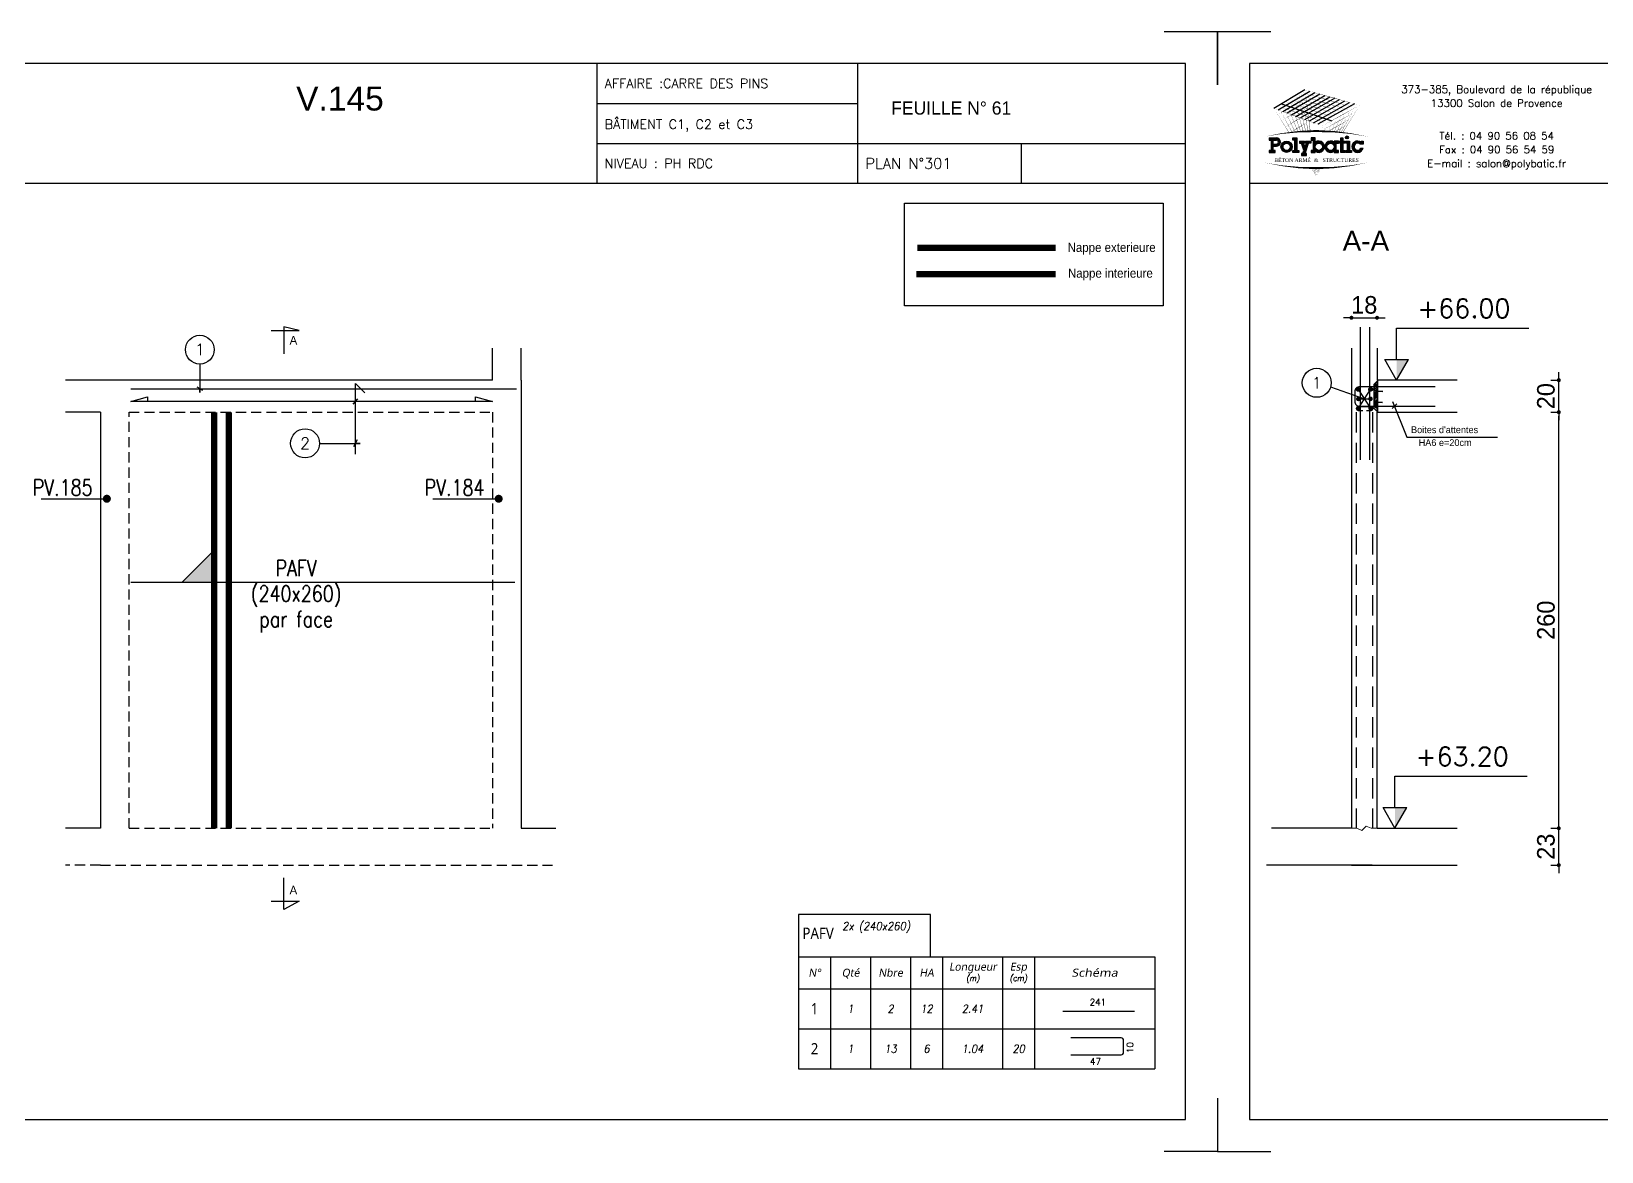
# Model space of a CAD drawing. Header units: metres. Extents: x -5618 to 118954, y -306 to 4637.
# Drawn here: x 53930 to 54911, y 894 to 1594 of the extents above; entities that cross this region are included whole.
import ezdxf
from ezdxf.enums import TextEntityAlignment as Align

# ---------------------------------------------------------------- set-up
doc = ezdxf.new("R2010")
doc.units = ezdxf.units.M
doc.linetypes.add('CACHE', pattern=[9.525, 6.35, -3.175])
doc.linetypes.add('CACHEX2', pattern=[19.05, 12.7, -6.35])
for name, color, linetype in [('COTATION', 1, 'Continuous'), ('GO-CARTOUCHE', 7, 'Continuous'), ('GO-FER-HA', 140, 'Continuous'), ('GO-TEXTE', 9, 'Continuous'), ('GO-TEXTE-FER', 3, 'Continuous'), ('K_ENT_M_Building_V.76', 7, 'Continuous'), ('STR_COTATION', 1, 'Continuous'), ('STR_STA', 30, 'Continuous'), ('STR_TS', 22, 'Continuous'), ('STR_TS_TXT', 7, 'Continuous'), ('STR_VOI-POT', 6, 'Continuous')]:
    doc.layers.add(name, color=color, linetype=linetype)
doc.layers.add('Kofragna_forma', color=7, linetype='Continuous', lineweight=70)
doc.styles.add('ARIAL', font='ARIAL.TTF')
doc.styles.add('GrDimensions', font='simplex.shx')
doc.styles.add('Lucida', font='LSANSI.TTF')
doc.styles.add('POLYBATIC', font='TIMES.TTF')
doc.styles.add('schéma', font='simplex.shx')
doc.styles.add('Tableau', font='romans.shx', dxfattribs={"width": 0.9, "oblique": 10})
doc.styles.add('Tableau2', font='trebuc.TTF', dxfattribs={"width": 0.9, "oblique": 10})
doc.styles.add('TEXTE', font='romans.shx')
doc.styles.add('TEXTE TS', font='romans.shx', dxfattribs={"width": 0.7, "oblique": 15})
doc.styles.add('TEXTEBA', font='ARIAL.TTF')
doc.dimstyles.new('COUPE-20', dxfattribs={"dimscale": 0.5, "dimtxt": 22, "dimasz": 5, "dimexe": 0.05, "dimexo": 0, "dimgap": 5, "dimtad": 1, "dimdec": 0, "dimdsep": 46, "dimtxsty": 'Standard', "dimblk1": 'DOT', "dimblk2": 'DOT', "dimsah": 1, "dimcen": 0, "dimdle": 150, "dimclrd": 1, "dimclre": 1, "dimclrt": 7, "dimadec": 0, "dimazin": 0, "dimtfac": 1, "dimtdec": 0, "dimtix": 1, "dimtmove": 2, "dimatfit": 3, "dimldrblk": 'DOT', "dimfxl": 0, "dimtvp": 1, "dimtolj": 1, "dimtzin": 0, "dimarcsym": 0})

# ---------------------------------------------------------------- blocks, each defined once
blk = doc.blocks.new('ime')
at = {"layer": 'COTATION', "const_width": 2.5}
blk.add_lwpolyline([(1.25, 0, -1), (-1.25, 0, -1)], format="xyb", close=True, dxfattribs=at)
at = {"layer": 'COTATION'}
blk.add_lwpolyline([(41.09, 0), (0, 0)], dxfattribs=at)
at = {"layer": 'COTATION', "color": 7, "style": 'TEXTE TS', "width": 0.8}
blk.add_attdef('NAME', (9.08, 2), '', height=10, dxfattribs=at)
blk = doc.blocks.new('A$C6F247267')
blk.add_hatch(color=256).paths.add_polyline_path([(0, -0.2), (-0.2, 0), (0, 0)])
blk.add_lwpolyline([(-0.2, 0), (0, 0), (0, -0.2), (-0.2, 0)])
blk = doc.blocks.new('Désignation')
at = {"layer": 'GO-TEXTE-FER'}
for p, q in [((0, 0.8), (8.9, 0.8)), ((0, 0.8), (0, 0)), ((0.8, 0.8), (0.8, 0)), ((1.8, 0.8), (1.8, 0)), ((2.8, 0.8), (2.8, 0)), ((3.6, 0.8), (3.6, 0)), ((5.1, 0.8), (5.1, 0)), ((5.9, 0.8), (5.9, 0)), ((8.9, 0.8), (8.9, 0)), ((0, 0), (8.9, 0))]:
    blk.add_line(p, q, dxfattribs=at)
at = {"layer": 'GO-TEXTE-FER', "style": 'Tableau2', "oblique": 10}
for s, p in [('N°', (0.4, 0.4)), ('Qté', (1.3, 0.4)), ('Nbre', (2.3, 0.4)), ('HA', (3.2, 0.4)), ('Longueur', (4.356, 0.55)), ('Esp', (5.494, 0.55))]:
    blk.add_text(s, height=0.2, dxfattribs=at).set_placement(p, align=Align.MIDDLE_CENTER)
at = {"layer": 'GO-TEXTE-FER', "style": 'Tableau2', "oblique": 10, "width": 1.2}
blk.add_text('Schéma', height=0.2, dxfattribs=at).set_placement((7.4, 0.4), align=Align.MIDDLE_CENTER)
at = {"layer": 'GO-TEXTE-FER', "color": 7, "style": 'Tableau', "oblique": 10, "width": 0.9}
for s, p in [('(m)', (4.356, 0.265)), ('(cm)', (5.494, 0.265))]:
    blk.add_text(s, height=0.15, dxfattribs=at).set_placement(p, align=Align.MIDDLE_CENTER)
blk = doc.blocks.new('Barre libre')
at = {"layer": 'GO-TEXTE-FER'}
for p, q in [((0, 0), (0, -1)), ((0, 0), (8.9, 0)), ((0.8, 0), (0.8, -1)), ((1.8, 0), (1.8, -1)), ((2.8, 0), (2.8, -1)), ((3.6, 0), (3.6, -1)), ((5.1, 0), (5.1, -1)), ((5.9, 0), (5.9, -1)), ((8.9, 0), (8.9, -1)), ((0, -1), (8.9, -1))]:
    blk.add_line(p, q, dxfattribs=at)
at = {"layer": 'GO-TEXTE-FER', "color": 1}
blk.add_line((6.603, -0.563), (8.394, -0.563), dxfattribs=at)
at = {"layer": 'GO-TEXTE-FER', "style": 'Tableau2', "width": 0.9}
blk.add_attdef('NUMERO', text='', height=0.28, dxfattribs=at).set_placement((0.4, -0.5), align=Align.MIDDLE_CENTER)
at = {"layer": 'GO-TEXTE-FER', "color": 1, "style": 'Tableau'}
blk.add_attdef('Longueur', text='', height=0.16, dxfattribs=at).set_placement((7.481, -0.336), align=Align.MIDDLE_CENTER)
at = {"layer": 'GO-TEXTE-FER', "style": 'Tableau', "oblique": 10, "width": 0.9}
for tag, p in [('QUANTITE', (1.3, -0.5)), ('NOMBRE', (2.3, -0.5)), ('NUANCE', (3.2, -0.5)), ('LONGUEUR', (4.35, -0.5)), ('ESPACEMENTS', (5.5, -0.5))]:
    blk.add_attdef(tag, text='', height=0.2, dxfattribs=at).set_placement(p, align=Align.MIDDLE_CENTER)
blk = doc.blocks.new('U')
at = {"layer": 'GO-TEXTE-FER'}
for p, q in [((0, 0), (0, -1)), ((0, 0), (8.9, 0)), ((0.8, 0), (0.8, -1)), ((1.8, 0), (1.8, -1)), ((2.8, 0), (2.8, -1)), ((3.6, 0), (3.6, -1)), ((5.1, 0), (5.1, -1)), ((5.9, 0), (5.9, -1)), ((8.9, 0), (8.9, -1)), ((0, -1), (8.9, -1))]:
    blk.add_line(p, q, dxfattribs=at)
at = {"layer": 'GO-TEXTE-FER', "color": 1}
blk.add_lwpolyline([(6.803, -0.65), (8.063, -0.65, 0.414214), (8.123, -0.59), (8.123, -0.29, 0.414214), (8.063, -0.23), (6.803, -0.23)], format="xyb", dxfattribs=at)
at = {"layer": 'GO-TEXTE-FER', "style": 'Tableau2', "width": 0.9}
blk.add_attdef('NUMERO', text='', height=0.28, dxfattribs=at).set_placement((0.4, -0.5), align=Align.MIDDLE_CENTER)
at = {"layer": 'GO-TEXTE-FER', "color": 1, "style": 'Tableau'}
blk.add_attdef('Largeur', text='', height=0.16, rotation=90, dxfattribs=at).set_placement((8.284, -0.472), align=Align.MIDDLE_CENTER)
at = {"layer": 'GO-TEXTE-FER', "style": 'Tableau', "oblique": 10, "width": 0.9}
for tag, p in [('QUANTITE', (1.3, -0.5)), ('NOMBRE', (2.3, -0.5)), ('NUANCE', (3.2, -0.5)), ('LONGUEUR', (4.35, -0.5)), ('ESPACEMENTS', (5.5, -0.5))]:
    blk.add_attdef(tag, text='', height=0.2, dxfattribs=at).set_placement(p, align=Align.MIDDLE_CENTER)
at = {"layer": 'GO-TEXTE-FER', "color": 1, "style": 'Tableau'}
blk.add_attdef('Longueur', text='', height=0.16, dxfattribs=at).set_placement((7.422, -0.819), align=Align.MIDDLE_CENTER)
blk = doc.blocks.new('A$C492E529B')
for color, points in [(140, [(1.413, 0.725, 1), (1.563, 0.725, 1)]), (256, [(-0.938, 0.7), (-1.138, 0.7), (-1.138, 0.6), (-1.038, 0.6), (-1.038, 0.1), (-1.138, 0.1), (-1.138, 0), (-0.838, 0), (-0.838, 0.1), (-0.938, 0.1)]), (256, [(-0.367, 0.45), (-0.268, 0.45), (-0.268, 0.55), (-0.523, 0.55), (-0.523, 0.45), (-0.473, 0.45), (-0.543, 0.253), (-0.612, 0.45), (-0.562, 0.45), (-0.562, 0.55), (-0.818, 0.55), (-0.818, 0.45), (-0.718, 0.45), (-0.595, 0.101), (-0.648, -0.05), (-0.718, -0.05), (-0.718, -0.15), (-0.468, -0.15), (-0.468, -0.05), (-0.543, -0.05)]), (256, [(1.393, 0.55), (1.292, 0.55), (1.292, 0.7), (1.193, 0.7), (1.193, 0.55), (1.093, 0.55), (1.093, 0.45), (1.193, 0.45), (1.193, 0), (1.393, 0), (1.393, 0.1), (1.292, 0.1), (1.292, 0.45), (1.393, 0.45)]), (256, [(1.613, 0.55), (1.413, 0.55), (1.413, 0.45), (1.513, 0.45), (1.513, 0.1), (1.413, 0.1), (1.413, 0), (1.712, 0), (1.712, 0.1), (1.613, 0.1)]), (256, [(2.13, 0.4), (2.283, 0.4), (2.283, 0.55), (2.183, 0.55), (2.183, 0.487, 3.359496), (2.272, 0.2), (2.166, 0.2, -3.125802)])]:
    blk.add_hatch(color=color).paths.add_polyline_path(points)
h = blk.add_hatch(color=256)
h.paths.add_polyline_path([(-1.983, 0.1), (-2.083, 0.1), (-2.083, 0.3), (-1.933, 0.3, 1), (-1.933, 0.7), (-2.283, 0.7), (-2.283, 0.6), (-2.183, 0.6), (-2.183, 0.1), (-2.283, 0.1), (-2.283, 0), (-1.983, 0)])
h.paths.add_polyline_path([(-2.083, 0.4), (-2.083, 0.6), (-1.933, 0.6, -1), (-1.933, 0.4)], flags=16)
h = blk.add_hatch(color=256)
h.paths.add_polyline_path([(-1.158, 0.275, 1), (-1.708, 0.275, 1)])
h.paths.add_polyline_path([(-1.608, 0.275, -1), (-1.258, 0.275, -1)], flags=16)
h = blk.add_hatch(color=256)
h.paths.add_polyline_path([(-0.047, 0.487), (-0.047, 0.7), (-0.248, 0.7), (-0.248, 0.6), (-0.147, 0.6), (-0.147, 0.1), (-0.248, 0.1), (-0.248, 0), (-0.047, 0), (-0.047, 0.063, 2.12132)])
h.paths.add_polyline_path([(-0.047, 0.275, -1), (0.303, 0.275, -1)], flags=16)
h = blk.add_hatch(color=256)
h.paths.add_polyline_path([(1.073, 0.1), (0.973, 0.1), (0.973, 0.45), (1.073, 0.45), (1.073, 0.55), (0.873, 0.55), (0.873, 0.487, 2.12132), (0.873, 0.063), (0.873, 0), (1.073, 0)])
h.paths.add_polyline_path([(0.523, 0.275, -1), (0.873, 0.275, -1)], flags=16)
for p, q in [((-0.595, 0.101), (-0.718, 0.45)), ((-0.648, -0.05), (-0.595, 0.101)), ((-0.543, 0.253), (-0.612, 0.45)), ((-0.543, -0.05), (-0.367, 0.45)), ((-0.543, 0.253), (-0.473, 0.45)), ((0.873, 0.55), (0.873, 0.487)), ((1.073, 0.55), (0.873, 0.55)), ((0.873, 0.063), (0.873, 0)), ((0.973, 0.1), (0.973, 0.45)), ((0.973, 0.45), (1.073, 0.45)), ((1.073, 0.1), (0.973, 0.1)), ((1.073, 0.45), (1.073, 0.55)), ((1.073, 0), (1.073, 0.1)), ((2.166, 0.2), (2.272, 0.2)), ((0.873, 0), (1.073, 0))]:
    blk.add_line(p, q)
for points in [[(-2.283, 0.7), (-1.933, 0.7)], [(-2.283, 0.7), (-2.283, 0.6), (-2.183, 0.6), (-2.183, 0.1), (-2.283, 0.1), (-2.283, 0), (-1.983, 0), (-1.983, 0.1), (-2.083, 0.1), (-2.083, 0.3), (-1.933, 0.3)], [(-2.083, 0.4), (-2.083, 0.6), (-1.933, 0.6)], [(-2.083, 0.4), (-1.933, 0.4)], [(-1.138, 0.7), (-0.938, 0.7), (-0.938, 0.1), (-0.838, 0.1), (-0.838, 0), (-1.138, 0), (-1.138, 0.1), (-1.038, 0.1), (-1.038, 0.6), (-1.138, 0.6), (-1.138, 0.7)], [(-0.818, 0.55), (-0.562, 0.55)], [(-0.818, 0.55), (-0.818, 0.45), (-0.718, 0.45)], [(-0.612, 0.45), (-0.562, 0.45), (-0.562, 0.55)], [(-0.523, 0.55), (-0.268, 0.55), (-0.268, 0.45), (-0.367, 0.45)], [(-0.473, 0.45), (-0.523, 0.45), (-0.523, 0.55)], [(-0.248, 0.7), (-0.248, 0.6), (-0.147, 0.6), (-0.147, 0.1), (-0.248, 0.1), (-0.248, 0), (-0.047, 0), (-0.047, 0.063)], [(-0.047, 0.487), (-0.047, 0.7), (-0.248, 0.7)], [(1.093, 0.55), (1.193, 0.55), (1.193, 0.7), (1.292, 0.7), (1.292, 0.55), (1.393, 0.55), (1.393, 0.45), (1.292, 0.45), (1.292, 0.1), (1.393, 0.1), (1.393, 0), (1.193, 0), (1.193, 0.45), (1.093, 0.45)], [(1.093, 0.45), (1.093, 0.55)], [(1.413, 0.45), (1.413, 0.55), (1.613, 0.55), (1.613, 0.1), (1.712, 0.1), (1.712, 0), (1.413, 0), (1.413, 0.1), (1.513, 0.1), (1.513, 0.45), (1.413, 0.45)], [(2.183, 0.487), (2.183, 0.55), (2.283, 0.55), (2.283, 0.4), (2.13, 0.4)], [(-0.648, -0.05), (-0.718, -0.05), (-0.718, -0.15), (-0.468, -0.15), (-0.468, -0.05), (-0.543, -0.05)]]:
    blk.add_lwpolyline(points)
at = {"color": 140}
blk.add_circle((1.488, 0.725), 0.075, dxfattribs=at)
for centre, radius in [((-1.433, 0.275), 0.275), ((-1.433, 0.275), 0.175), ((0.128, 0.275), 0.175), ((0.698, 0.275), 0.175)]:
    blk.add_circle(centre, radius)
for centre, radius, start, end in [((-1.933, 0.5), 0.2, 270, 90), ((-1.933, 0.5), 0.1, 270, 90), ((0.128, 0.275), 0.275, 230.4788, 129.5212), ((0.698, 0.275), 0.275, 50.4788, 309.5212), ((2.008, 0.275), 0.275, 50.4788, 344.17338), ((2.008, 0.275), 0.175, 45.58469, 334.62307)]:
    blk.add_arc(centre, radius, start, end)
blk = doc.blocks.new('POLYBATIC')
at = {"color": 140}
for p, q in [((-0.43, 3.281), (-1.602, 2.578)), ((-1.435, 2.518), (-0.241, 3.228)), ((-1.268, 2.457), (-0.053, 3.175)), ((0.135, 3.121), (-1.101, 2.397)), ((-0.934, 2.337), (0.323, 3.068)), ((-0.767, 2.276), (0.511, 3.015)), ((-1.309, 2.754), (0.586, 2.109)), ((0.7, 2.962), (-0.6, 2.216)), ((-0.433, 2.156), (0.888, 2.908)), ((1.076, 2.855), (-0.266, 2.095)), ((-0.099, 2.035), (1.264, 2.802)), ((1.452, 2.749), (0.067, 1.974))]:
    blk.add_line(p, q, dxfattribs=at)
for points in [[(-1.016, 2.93, 0.0156, 0, 0), (-0.43, 3.281, 0, 0, 0)], [(-0.391, 2.983, 0, 0.0156, 0), (-0.923, 2.663, 0, 0, 0)], [(0.122, 2.71, 0.0156, 0, 0), (-0.869, 3.018, 0, 0, 0)], [(-0.491, 1.706, 0.0136, 0, 0), (-0.869, 3.018, 0, 0, 0)], [(-0.838, 2.873, 0.0156, 0, 0), (-0.241, 3.228, 0, 0, 0)], [(0.283, 2.803, 0.0156, 0, 0), (-0.723, 3.105, 0, 0, 0)], [(-0.398, 1.71, 0.014, 0, 0), (-0.723, 3.105, 0, 0, 0)], [(-0.661, 2.816, 0.0156, 0, 0), (-0.053, 3.175, 0, 0, 0)], [(0.444, 2.896, 0.0156, 0, 0), (-0.576, 3.193, 0, 0, 0)], [(-0.309, 1.714, 0.0145, 0, 0), (-0.576, 3.193, 0, 0, 0)], [(-0.483, 2.759, 0.0156, 0, 0), (0.135, 3.121, 0, 0, 0)], [(0.605, 2.988, 0.0156, 0, 0), (-0.43, 3.281, 0, 0, 0)], [(-0.225, 1.716, 0.0149, 0, 0), (-0.43, 3.281, 0, 0, 0)], [(-0.305, 2.702, 0.0156, 0, 0), (0.323, 3.068, 0, 0, 0)], [(-0.128, 2.646, 0.0156, 0, 0), (0.511, 3.015, 0, 0, 0)], [(1.641, 2.695, 0, 0.0156, 0), (0.605, 2.988, 0, 0, 0)], [(-1.602, 2.578, 0, 0.0156, 0), (-1.016, 2.93, 0, 0, 0)], [(-0.684, 2.246, 0.0156, 0, 0), (-1.602, 2.578, 0, 0, 0)], [(-1.031, 1.66, 0.0111, 0, 0), (-1.602, 2.578, 0, 0, 0)], [(-1.456, 2.344, 0, 0.0156, 0), (-0.923, 2.663, 0, 0, 0)], [(-0.522, 2.339, 0.0156, 0, 0), (-1.455, 2.666, 0, 0, 0)], [(-0.913, 1.673, 0.0116, 0, 0), (-1.455, 2.666, 0, 0, 0)], [(-1.435, 2.518, 0, 0.0156, 0), (-0.838, 2.873, 0, 0, 0)], [(-1.31, 2.109, 0, 0.0156, 0), (-0.831, 2.397, 0, 0, 0)], [(-0.361, 2.432, 0.0156, 0, 0), (-1.309, 2.754, 0, 0, 0)], [(-0.8, 1.684, 0.0121, 0, 0), (-1.309, 2.754, 0, 0, 0)], [(-1.268, 2.457, 0, 0.0156, 0), (-0.661, 2.816, 0, 0, 0)], [(-0.2, 2.524, 0.0156, 0, 0), (-1.162, 2.842, 0, 0, 0)], [(-0.692, 1.693, 0.0126, 0, 0), (-1.162, 2.842, 0, 0, 0)], [(-1.101, 2.397, 0, 0.0156, 0), (-0.483, 2.759, 0, 0, 0)], [(-0.039, 2.617, 0.0156, 0, 0), (-1.016, 2.93, 0, 0, 0)], [(-0.589, 1.7, 0.0131, 0, 0), (-1.016, 2.93, 0, 0, 0)], [(-0.934, 2.337, 0, 0.0156, 0), (-0.305, 2.702, 0, 0, 0)], [(-0.352, 2.685, 0, 0.0156, 0), (-0.831, 2.397, 0, 0, 0)], [(-0.767, 2.276, 0, 0.0156, 0), (-0.128, 2.646, 0, 0, 0)], [(-0.312, 2.386, 0, 0.0156, 0), (-0.739, 2.131, 0, 0, 0)], [(-0.6, 2.216, 0, 0.0156, 0), (0.05, 2.589, 0, 0, 0)], [(-0.433, 2.156, 0, 0.0156, 0), (0.227, 2.532, 0, 0, 0)], [(0.586, 2.109, 0, 0.0156, 0), (-0.361, 2.432, 0, 0, 0)], [(-0.266, 2.095, 0, 0.0156, 0), (0.405, 2.475, 0, 0, 0)], [(0.762, 2.207, 0, 0.0156, 0), (-0.2, 2.524, 0, 0, 0)], [(-0.099, 2.035, 0, 0.0156, 0), (0.582, 2.418, 0, 0, 0)], [(0.937, 2.305, 0, 0.0156, 0), (-0.039, 2.617, 0, 0, 0)], [(0.05, 2.589, 0.0156, 0, 0), (0.7, 2.962, 0, 0, 0)], [(1.113, 2.402, 0, 0.0156, 0), (0.122, 2.71, 0, 0, 0)], [(0.227, 2.532, 0.0156, 0, 0), (0.888, 2.908, 0, 0, 0)], [(1.289, 2.5, 0, 0.0156, 0), (0.283, 2.803, 0, 0, 0)], [(0.405, 2.475, 0.0156, 0, 0), (1.076, 2.855, 0, 0, 0)], [(1.465, 2.598, 0, 0.0156, 0), (0.444, 2.896, 0, 0, 0)], [(0.582, 2.418, 0.0156, 0, 0), (1.264, 2.802, 0, 0, 0)], [(0.76, 2.362, 0.0156, 0, 0), (1.452, 2.749, 0, 0, 0)], [(0.781, 1.685, 0.00933, 0, 0), (1.113, 2.402, 0, 0, 0)], [(0.852, 2.095, 0.0156, 0, 0), (1.491, 2.45, 0, 0, 0)], [(0.865, 1.678, 0.0103, 0, 0), (1.289, 2.5, 0, 0, 0)], [(0.937, 2.305, 0.0156, 0, 0), (1.641, 2.695, 0, 0, 0)], [(0.942, 1.67, 0.0112, 0, 0), (1.465, 2.598, 0, 0, 0)], [(1.012, 1.663, 0.012, 0, 0), (1.641, 2.695, 0, 0, 0)], [(-1.165, 1.875, 0, 0.0156, 0), (-0.739, 2.131, 0, 0, 0)], [(-1.019, 1.641, 0, 0.0156, 0), (-0.646, 1.864, 0, 0, 0)], [(0.234, 1.914, 0, 0.0156, 0), (-0.684, 2.246, 0, 0, 0)], [(-0.273, 2.088, 0, 0.0156, 0), (-0.646, 1.864, 0, 0, 0)], [(0.41, 2.012, 0, 0.0156, 0), (-0.522, 2.339, 0, 0, 0)], [(-0.234, 1.79, 0, 0.00638, 0), (-0.365, 1.711, 0, 0.00638, 0)], [(0.067, 1.974, 0, 0.0156, 0), (0.76, 2.362, 0, 0, 0)], [(0.213, 1.74, 0, 0.0156, 0), (0.852, 2.095, 0, 0, 0)], [(0.21, 1.716, 0.00323, 0, 0), (0.234, 1.914, 0, 0, 0)], [(0.234, 1.914, 0, 0.0156, 0), (0.937, 2.305, 0, 0, 0)], [(0.349, 1.712, 0.00465, 0, 0), (0.41, 2.012, 0, 0, 0)], [(0.447, 1.708, 0.00693, 0.0156, 0), (0.767, 1.886, 0, 0, 0)], [(0.474, 1.706, 0.00597, 0, 0), (0.586, 2.109, 0, 0, 0)], [(0.587, 1.7, 0.00718, 0, 0), (0.762, 2.207, 0, 0, 0)], [(0.68, 1.675, 0.0156, 0, 0), (1.193, 1.96, 0, 0, 0)], [(0.689, 1.693, 0.0083, 0, 0), (0.937, 2.305, 0, 0, 0)], [(0.765, 1.884, 0.0156, 0, 0), (1.342, 2.205, 0, 0, 0)], [(-1.953, 1.508, 0, 0.0781, -0.053843), (0, 1.719, 0, 0, 0)], [(1.953, 1.508, 0, 0.0781, 0.053843), (0, 1.719, 0, 0, 0)], [(0.96, 1.668, 0.00293, 0, 0), (1.044, 1.715, 0, 0, 0)], [(-1.953, 0.523, 0, 0.0781, 0.053843), (0, 0.312, 0, 0, 0)], [(0, 0, 0, 0.00381, 0), (-0.195, 0.315, 0, 0.00381, 0)], [(0, 0, 0, 0.00368, 0), (-0.171, 0.314, 0, 0.00368, 0)], [(0, 0, 0, 0.00356, 0), (-0.149, 0.314, 0, 0.00356, 0)], [(0, 0, 0, 0.00345, 0), (-0.128, 0.313, 0, 0.00345, 0)], [(0, 0, 0, 0.00334, 0), (-0.109, 0.313, 0, 0.00334, 0)], [(0, 0, 0, 0.00324, 0), (-0.09, 0.313, 0, 0.00324, 0)], [(0, 0, 0, 0.00315, 0), (-0.073, 0.313, 0, 0.00315, 0)], [(0, 0, 0, 0.00306, 0), (-0.056, 0.313, 0, 0.00306, 0)], [(0, 0, 0, 0.00306, 0), (-0.056, 0.313, 0, 0.00306, 0)], [(0, 0, 0, 0.00298, 0), (-0.041, 0.313, 0, 0.00298, 0)], [(1.953, 0.523, 0, 0.0781, -0.053843), (0, 0.312, 0, 0, 0)], [(0, 0, 0, 0.0051, 0), (0.038, 0.313, 0, 0.0051, 0)], [(0, 0, 0, 0.00425, 0), (0.127, 0.313, 0, 0.00425, 0)], [(0, 0, 0, 0.00408, 0), (0.145, 0.314, 0, 0.00408, 0)], [(0, 0, 0, 0.00392, 0), (0.162, 0.314, 0, 0.00392, 0)], [(0, 0, 0, 0.00378, 0), (0.177, 0.314, 0, 0.00378, 0)], [(0, 0, 0, 0.00365, 0), (0.191, 0.315, 0, 0.00365, 0)], [(0, 0, 0, 0.00486, 0), (0.064, 0.313, 0, 0.00486, 0)], [(0, 0, 0, 0.00464, 0), (0.087, 0.313, 0, 0.00464, 0)], [(0, 0, 0, 0.00443, 0), (0.108, 0.313, 0, 0.00443, 0)]]:
    blk.add_lwpolyline(points, format="xyseb", dxfattribs=at)
at = {"color": 5, "xscale": 0.78125, "yscale": 0.78125, "zscale": 0.78125}
blk.add_blockref('A$C492E529B', (0, 0.91), dxfattribs=at)
at = {"lineweight": 60, "style": 'POLYBATIC'}
for s, p in [('BÉTON ARMÉ', (-1.587, 0.547)), ('STRUCTURES', (0.24, 0.547))]:
    blk.add_text(s, height=0.1406, dxfattribs=at).set_placement(p)
at = {"color": 140, "style": 'POLYBATIC'}
blk.add_text('&', height=0.141, dxfattribs=at).set_placement((0, 0.547), align=Align.CENTER)
blk = doc.blocks.new('_DOT')
at = {"color": 0, "linetype": 'ByBlock'}
blk.add_line((-0.5, 0), (-1, 0), dxfattribs=at)
at = {"color": 0, "linetype": 'ByBlock', "const_width": 0.5}
blk.add_lwpolyline([(-0.25, 0, 1), (0.25, 0, 1)], format="xyb", close=True, dxfattribs=at)
blk = doc.blocks.new('*D1075')
at = {"layer": 'COTATION', "color": 1, "lineweight": -2, "ltscale": 4.5}
for p, q in [((54884.16, 1098.29), (54884.16, 1100.79)), ((54879.16, 1095.79), (54884.19, 1095.79)), ((54884.16, 1072.79), (54884.16, 1095.79)), ((54879.16, 1072.79), (54884.19, 1072.79)), ((54884.16, 1070.29), (54884.16, 1067.79))]:
    blk.add_line(p, q, dxfattribs=at)
at = {"layer": 'DEFPOINTS', "color": 0, "lineweight": -3, "ltscale": 4.5}
for p in [(54820.6, 1095.79), (54884.16, 1095.79), (54820.6, 1072.79)]:
    blk.add_point(p, dxfattribs=at)
at = {"layer": 'COTATION', "color": 1, "lineweight": -2, "ltscale": 4.5, "xscale": 2.5, "yscale": 2.5, "zscale": 2.5}
for p, rotation in [((54884.16, 1095.79), 270), ((54884.16, 1072.79), 90)]:
    blk.add_blockref('_DOT', p, dxfattribs=dict(at, rotation=rotation))
at = {"layer": 'COTATION', "color": 7, "lineweight": -3, "ltscale": 4.5, "insert": (54876.16, 1084.29), "char_height": 11, "attachment_point": 5, "rotation": 90}
blk.add_mtext('\\A1;23', dxfattribs=at)
blk = doc.blocks.new('*D1076')
at = {"layer": 'COTATION', "color": 1, "lineweight": -2, "ltscale": 4.5}
for p, q in [((54879.16, 1355.79), (54884.19, 1355.79)), ((54884.16, 1098.29), (54884.16, 1353.29)), ((54879.16, 1095.79), (54884.19, 1095.79))]:
    blk.add_line(p, q, dxfattribs=at)
at = {"layer": 'DEFPOINTS', "color": 0, "lineweight": -3, "ltscale": 4.5}
for p in [(54820.6, 1355.79), (54884.16, 1355.79), (54820.6, 1095.79)]:
    blk.add_point(p, dxfattribs=at)
at = {"layer": 'COTATION', "color": 1, "lineweight": -2, "ltscale": 4.5, "xscale": 2.5, "yscale": 2.5, "zscale": 2.5}
for p, rotation in [((54884.16, 1355.79), 90), ((54884.16, 1095.79), 270)]:
    blk.add_blockref('_DOT', p, dxfattribs=dict(at, rotation=rotation))
at = {"layer": 'COTATION', "color": 7, "lineweight": -3, "ltscale": 4.5, "insert": (54876.16, 1225.79), "char_height": 11, "attachment_point": 5, "rotation": 90}
blk.add_mtext('\\A1;260', dxfattribs=at)
blk = doc.blocks.new('*D1077')
at = {"layer": 'COTATION', "color": 1, "lineweight": -2, "ltscale": 4.5}
for p, q in [((54879.16, 1375.79), (54884.19, 1375.79)), ((54884.16, 1378.29), (54884.16, 1380.79)), ((54884.16, 1355.79), (54884.16, 1375.79)), ((54879.16, 1355.79), (54884.19, 1355.79)), ((54884.16, 1353.29), (54884.16, 1350.79))]:
    blk.add_line(p, q, dxfattribs=at)
at = {"layer": 'DEFPOINTS', "color": 0, "lineweight": -3, "ltscale": 4.5}
for p in [(54820.6, 1375.79), (54884.16, 1375.79), (54820.6, 1355.79)]:
    blk.add_point(p, dxfattribs=at)
at = {"layer": 'COTATION', "color": 1, "lineweight": -2, "ltscale": 4.5, "xscale": 2.5, "yscale": 2.5, "zscale": 2.5}
for p, rotation in [((54884.16, 1375.79), 270), ((54884.16, 1355.79), 90)]:
    blk.add_blockref('_DOT', p, dxfattribs=dict(at, rotation=rotation))
at = {"layer": 'COTATION', "color": 7, "lineweight": -3, "ltscale": 4.5, "insert": (54876.16, 1365.79), "char_height": 11, "attachment_point": 5, "rotation": 90}
blk.add_mtext('\\A1;20', dxfattribs=at)
blk = doc.blocks.new('stab')
at = {"layer": 'STR_STA'}
h = blk.add_hatch(dxfattribs=at)
h.set_pattern_fill('ANSI31', color=9, scale=6.075, angle=-540, style=0)
h.set_pattern_definition([(315, (-54992.6584, 395894.73794), (-0.536959212, -0.536959212), [])])
h.paths.add_polyline_path([(8.55, 0), (6.53, -2.03), (4.9, -2.03), (4.9, 0)])
h.paths.add_polyline_path([(4.9, 0), (4.9, -2.03), (1.75, -2.03), (1.95, 0)])
h.paths.add_polyline_path([(1.41, 0), (1.73, -2.03), (-8.03, -2.03), (-7.82, 0)])
h.paths.add_polyline_path([(-8.11, -1.56), (-9.67, 0), (-8.25, 0)])
at = {"layer": 'STR_STA', "color": 1}
blk.add_lwpolyline([(-5.93, 36.01), (-5.93, 0.57), (-5.93, -11.07, 0.414214), (-2.89, -14.1), (3.18, -14.1, 0.414214), (6.22, -11.07), (6.22, 36.01)], format="xyb", dxfattribs=at)
blk.add_lwpolyline([(-7.65, -2.03), (-9.67, 0), (9.67, 0), (7.65, -2.03)], close=True, dxfattribs=at)
blk.add_lwpolyline([(-3.88, 0), (-3.68, -2.22), (-3.09, 3.47), (-3.09, 0), (3.09, 0), (3.42, -2.09), (3.94, 3.21), (3.94, 0)], dxfattribs=at)
at = {"layer": 'STR_STA', "color": 6, "linetype": 'Continuous', "const_width": 1.2}
for points in [[(-3.75, -3.69, -1), (-4.95, -3.69, -1)], [(-3.64, -12.3, -1), (-4.84, -12.3, -1)]]:
    blk.add_lwpolyline(points, format="xyb", close=True, dxfattribs=at)
blk = doc.blocks.new('*D1078')
at = {"layer": 'DEFPOINTS', "color": 0, "lineweight": -3, "ltscale": 4.5}
for p in [(54770.6, 1414.77), (54754.6, 1375.79, 187.69), (54770.6, 1375.79, 187.69)]:
    blk.add_point(p, dxfattribs=at)
at = {"layer": 'STR_COTATION', "color": 1, "lineweight": -2, "ltscale": 4.5}
for p, q in [((54752.1, 1414.77), (54749.6, 1414.77)), ((54754.6, 1414.78), (54754.6, 1414.8)), ((54754.6, 1414.77), (54770.6, 1414.77)), ((54770.6, 1414.78), (54770.6, 1414.8)), ((54773.1, 1414.77), (54775.6, 1414.77))]:
    blk.add_line(p, q, dxfattribs=at)
at = {"layer": 'STR_COTATION', "color": 1, "lineweight": -2, "ltscale": 4.5, "xscale": 2.5, "yscale": 2.5, "zscale": 2.5}
blk.add_blockref('_DOT', (54754.6, 1414.77), dxfattribs=at)
at = {"layer": 'STR_COTATION', "color": 1, "lineweight": -2, "ltscale": 4.5, "xscale": 2.5, "yscale": 2.5, "zscale": 2.5, "rotation": 180}
blk.add_blockref('_DOT', (54770.6, 1414.77), dxfattribs=at)
at = {"layer": 'STR_COTATION', "color": 7, "lineweight": -3, "ltscale": 4.5, "insert": (54762.6, 1422.77), "char_height": 11, "attachment_point": 5}
blk.add_mtext('\\A1;18', dxfattribs=at)
blk = doc.blocks.new('mrega')
at = {"layer": 'STR_TS_TXT', "style": 'TEXTE TS', "width": 0.8}
for tag, p in [('ST10', (14.48, 0)), ('DIM', (14.48, -16)), ('NOTE', (14.48, -32))]:
    blk.add_attdef(tag, text='', height=10, dxfattribs=at).set_placement(p, align=Align.CENTER)

msp = doc.modelspace()

# ---------------------------------------------------------------- linework, layer by layer
for p, q in [((54283.01, 1573.71), (54283.01, 1498.77)), ((54445.98, 1573.74), (54445.98, 1498.77)), ((54283.01, 1548.71), (54445.98, 1548.71)), ((54283.01, 1523.72), (54445.98, 1523.72)), ((54445.98, 1523.74), (54650.83, 1523.74)), ((54548.31, 1523.74), (54548.31, 1498.77))]:
    msp.add_line(p, q)
at = {"color": 7, "linetype": 'Continuous', "lineweight": -3}
for p, q in [((54775.42, 1388.79, 187.69), (54790.18, 1388.79, 187.69)), ((54782.8, 1375.79, 187.69), (54775.42, 1388.79, 187.69)), ((54775.42, 1388.79, 187.69), (54790.18, 1388.79, 187.69)), ((54782.8, 1375.79, 187.69), (54775.42, 1388.79, 187.69)), ((54782.8, 1375.79, 187.69), (54790.18, 1388.79, 187.69)), ((54782.8, 1375.79, 187.69), (54790.18, 1388.79, 187.69)), ((54774.37, 1108.79, 187.69), (54789.12, 1108.79, 187.69)), ((54781.74, 1095.79, 187.69), (54774.37, 1108.79, 187.69)), ((54774.37, 1108.79, 187.69), (54789.12, 1108.79, 187.69)), ((54781.74, 1095.79, 187.69), (54774.37, 1108.79, 187.69)), ((54781.74, 1095.79, 187.69), (54789.12, 1108.79, 187.69)), ((54781.74, 1095.79, 187.69), (54789.12, 1108.79, 187.69))]:
    msp.add_line(p, q, dxfattribs=at)
for points in [[(54637.5, 1593.71), (54670.83, 1593.71), (54670.83, 1560.38)], [(54670.83, 1560.38), (54670.83, 1593.71), (54704.16, 1593.71)], [(54650.83, 1498.77), (53700.92, 1498.77)], [(55640.73, 1498.77), (54690.82, 1498.77)], [(54670.83, 927.11), (54670.83, 893.78), (54637.5, 893.78)], [(54670.83, 927.11), (54670.83, 893.78), (54704.16, 893.78)]]:
    msp.add_lwpolyline(points)
for points in [[(53700.92, 1573.71), (53700.92, 913.78), (54650.83, 913.78), (54650.83, 1573.71)], [(54690.82, 1573.71), (54690.82, 913.78), (55640.73, 913.78), (55640.73, 1573.71)]]:
    msp.add_lwpolyline(points, close=True)
at = {"lineweight": 18, "elevation": 187.69}
msp.add_lwpolyline([(54754.6, 1095.79), (54758.06, 1095.79), (54761.08, 1094.36), (54763.83, 1097.13), (54766.99, 1095.79), (54770.6, 1095.79)], dxfattribs=at)
at = {"color": 7, "linetype": 'Continuous', "lineweight": -3}
for points in [[(54790.18, 1388.79, 187.69), (54782.8, 1375.79, 187.69), (54782.8, 1388.76, 187.69)], [(54790.18, 1388.79, 187.69), (54782.8, 1375.79, 187.69), (54782.8, 1388.76, 187.69)], [(54789.12, 1108.79, 187.69), (54781.74, 1095.79, 187.69), (54781.74, 1108.75, 187.69)], [(54789.12, 1108.79, 187.69), (54781.74, 1095.79, 187.69), (54781.74, 1108.75, 187.69)]]:
    msp.add_solid(points, dxfattribs=at)
at = {"layer": 'COTATION'}
msp.add_line((54130.76, 1360.73, 187.69), (54133.71, 1364.09, 187.69), dxfattribs=at)
at = {"layer": 'COTATION', "elevation": 187.69}
msp.add_lwpolyline([(54207.33, 1362.41), (54207.33, 1365.41), (54217.89, 1362.41), (53991.89, 1362.41), (54002.45, 1365.41), (54002.45, 1362.41)], dxfattribs=at)
at = {"layer": 'GO-CARTOUCHE', "color": 2, "ltscale": 3}
msp.add_line((54782.89, 1360.98, 187.69), (54780.08, 1358.01, 187.69), dxfattribs=at)
at = {"layer": 'GO-CARTOUCHE', "color": 2, "ltscale": 3, "elevation": 187.69}
msp.add_lwpolyline([(54780.29, 1362.49), (54789.25, 1340.08), (54845.95, 1340.08)], dxfattribs=at)
at = {"layer": 'GO-FER-HA'}
for p, q in [((54741.61, 1371.59, 187.69), (54762.72, 1364.1, 93.84)), ((54758.86, 1369.96, 187.69), (54766.58, 1358.25)), ((54758.94, 1364.1, 93.84), (54766.5, 1364.1, 93.84)), ((54759.03, 1358.25), (54766.41, 1369.96, 187.69))]:
    msp.add_line(p, q, dxfattribs=at)
at = {"layer": 'GO-FER-HA', "elevation": 187.69}
msp.add_lwpolyline([(54035.02, 1385.89, -512.322006), (54035.09, 1385.89), (54035.09, 1368.02), (54035.09, 1370.42), (54036.79, 1369.52), (54033.39, 1371.32)], format="xyb", dxfattribs=at)
msp.add_lwpolyline([(54109.86, 1336.31), (54135.24, 1336.31), (54132.24, 1336.31), (54133.36, 1338.43), (54131.11, 1334.19)], dxfattribs=at)
at = {"layer": 'GO-FER-HA'}
for centre in [(54732.91, 1374.13, 187.69), (54100.8, 1336.31, 187.69)]:
    msp.add_circle(centre, 9.06, dxfattribs=at)
at = {"layer": 'GO-TEXTE', "elevation": 187.69, "flags": 128}
for points in [[(54079.58, 1406.86), (54097.22, 1406.85), (54087.55, 1409.14), (54087.54, 1392.22)], [(54079.55, 1050.28), (54097.2, 1050.28), (54087.52, 1045), (54087.52, 1064.92)]]:
    msp.add_lwpolyline(points, dxfattribs=at)
at = {"layer": 'GO-TEXTE-FER'}
msp.add_lwpolyline([(54409.16, 1015.56), (54491.66, 1015.56), (54491.66, 1042), (54409.16, 1042)], close=True, dxfattribs=at)
at = {"layer": 'K_ENT_M_Building_V.76', "color": 30, "linetype": 'Continuous', "lineweight": -3}
for p, q in [((54782.8, 1388.79, 187.69), (54782.8, 1408.29, 187.69)), ((54782.8, 1408.29, 187.69), (54789.3, 1408.29, 187.69)), ((54782.8, 1388.79, 187.69), (54782.8, 1408.29, 187.69)), ((54782.8, 1408.29, 187.69), (54789.3, 1408.29, 187.69)), ((54789.3, 1408.29, 187.69), (54865.44, 1408.29, 187.69)), ((54789.3, 1408.29, 187.69), (54865.44, 1408.29, 187.69)), ((54781.74, 1108.79, 187.69), (54781.74, 1128.29, 187.69)), ((54781.74, 1128.29, 187.69), (54788.24, 1128.29, 187.69)), ((54781.74, 1108.79, 187.69), (54781.74, 1128.29, 187.69)), ((54781.74, 1128.29, 187.69), (54788.24, 1128.29, 187.69)), ((54788.24, 1128.29, 187.69), (54864.39, 1128.29, 187.69)), ((54788.24, 1128.29, 187.69), (54864.39, 1128.29, 187.69))]:
    msp.add_line(p, q, dxfattribs=at)
at = {"layer": 'Kofragna_forma', "color": 4, "lineweight": -3}
for p, q in [((54217.89, 1375.79, 187.69), (54217.89, 1395.79, 187.69)), ((54235.89, 1375.79, 187.69), (54235.89, 1395.79, 187.69)), ((54754.6, 1395.79, 187.69), (54754.6, 1375.79, 187.69)), ((54770.6, 1395.79, 187.69), (54770.6, 1375.79, 187.69)), ((54217.89, 1375.79, 187.69), (53951.1, 1375.79, 187.69)), ((54235.89, 1375.79, 187.69), (54235.89, 1095.79, 187.69)), ((54754.6, 1375.79, 187.69), (54754.6, 1095.79, 187.69)), ((54820.6, 1375.79, 187.69), (54770.6, 1375.79, 187.69)), ((53972.89, 1355.79, 187.69), (53951.1, 1355.79, 187.69)), ((53972.89, 1355.79, 187.69), (53972.89, 1156.79, 187.69)), ((54770.6, 1095.79, 187.69), (54770.6, 1355.79, 187.69)), ((54770.6, 1355.79, 187.69), (54820.6, 1355.79, 187.69)), ((53972.89, 1156.79, 187.69), (53972.89, 1095.79, 187.69)), ((53972.89, 1095.79, 187.69), (53951.1, 1095.79, 187.69)), ((54235.89, 1095.79, 187.69), (54257.59, 1095.79, 187.69)), ((54754.6, 1095.79, 187.69), (54704.6, 1095.79, 187.69)), ((54770.6, 1095.79, 187.69), (54820.6, 1095.79, 187.69)), ((54767.57, 1072.79, 187.69), (54701.57, 1072.79, 187.69)), ((54754.6, 1072.79, 187.69), (54820.6, 1072.79, 187.69))]:
    msp.add_line(p, q, dxfattribs=at)
at = {"layer": 'Kofragna_forma', "linetype": 'CACHE', "lineweight": -3}
for p, q in [((53990.89, 1095.79, 187.69), (53990.89, 1355.79, 187.69)), ((53990.89, 1355.79, 187.69), (54217.89, 1355.79, 187.69)), ((54217.89, 1355.79, 187.69), (54217.89, 1095.79, 187.69)), ((53990.89, 1095.79, 187.69), (54217.89, 1095.79, 187.69)), ((53972.89, 1072.79, 187.69), (53951.1, 1072.79, 187.69)), ((53972.89, 1072.79, 187.69), (54257.59, 1072.79, 187.69))]:
    msp.add_line(p, q, dxfattribs=at)
at = {"layer": 'STR_TS', "color": 3}
msp.add_line((53991.89, 1249.64, 187.69), (54231.84, 1249.64, 187.69), dxfattribs=at)
at = {"layer": 'STR_TS', "color": 7}
msp.add_lwpolyline([(54475.41, 1486.45), (54636.95, 1486.45), (54636.95, 1422.16), (54475.41, 1422.16)], close=True, dxfattribs=at)
at = {"layer": 'STR_TS', "linetype": 'CACHE', "ltscale": 2, "const_width": 4}
msp.add_lwpolyline([(54569.83, 1458.45), (54483.27, 1458.45)], dxfattribs=at)
at = {"layer": 'STR_TS', "const_width": 4}
msp.add_lwpolyline([(54569.83, 1442), (54482.71, 1442)], dxfattribs=at)
at = {"layer": 'STR_TS', "linetype": 'CACHE', "ltscale": 2, "const_width": 4, "elevation": 375.38}
msp.add_lwpolyline([(54043.96, 1095.79), (54043.96, 1355.79)], dxfattribs=at)
at = {"layer": 'STR_TS', "linetype": 'ByBlock', "ltscale": 2, "const_width": 4, "elevation": 187.69}
msp.add_lwpolyline([(54053.22, 1095.79), (54053.22, 1355.79)], dxfattribs=at)
at = {"layer": 'STR_VOI-POT', "color": 3}
for p, q in [((54760.12, 1408.96, 187.69), (54760.12, 1325.96, 187.69)), ((54765.84, 1408.96, 187.69), (54765.84, 1325.96, 187.69))]:
    msp.add_line(p, q, dxfattribs=at)
at = {"layer": 'STR_VOI-POT'}
msp.add_line((53991.89, 1370.42, 187.69), (54232.89, 1370.42, 187.69), dxfattribs=at)
at = {"layer": 'STR_VOI-POT', "elevation": 187.69}
msp.add_lwpolyline([(54132.24, 1329.46), (54132.24, 1373.79), (54138.22, 1367.81)], dxfattribs=at)
at = {"layer": 'STR_VOI-POT', "const_width": 1.44}
for points, elevation in [([(54758.14, 1369.96, -1), (54759.58, 1369.96, -1)], 187.69), ([(54758.22, 1364.1, -1), (54759.66, 1364.1, -1)], 93.84), ([(54765.69, 1369.96, -1), (54767.13, 1369.96, -1)], 187.69), ([(54765.78, 1364.1, -1), (54767.22, 1364.1, -1)], 93.84)]:
    msp.add_lwpolyline(points, format="xyb", close=True, dxfattribs=dict(at, elevation=elevation))
at = {"layer": 'STR_VOI-POT', "color": 1, "linetype": 'CACHEX2', "elevation": 187.69}
for points in [[(54757.53, 1355.79), (54757.53, 1095.79)], [(54767.8, 1355.79), (54767.8, 1095.79)]]:
    msp.add_lwpolyline(points, dxfattribs=at)
at = {"layer": 'STR_VOI-POT', "const_width": 1.44}
for points in [[(54758.31, 1358.25, -1), (54759.75, 1358.25, -1)], [(54765.86, 1358.25, -1), (54767.3, 1358.25, -1)]]:
    msp.add_lwpolyline(points, format="xyb", close=True, dxfattribs=at)
at = {"layer": 'STR_VOI-POT'}
msp.add_lwpolyline([(54761.71, 1356.72), (54759.1, 1356.72, -0.414214), (54757.79, 1358.02), (54757.79, 1358.11, -0.414214), (54759.1, 1359.42), (54766.65, 1359.42, -0.431995), (54767.96, 1358.02), (54767.96, 1358.02, -0.414214), (54766.65, 1356.72), (54764.04, 1356.72)], format="xyb", dxfattribs=at)

# ---------------------------------------------------------------- block references
at = {"xscale": 16.49835000000894, "yscale": 16.49834999989253, "zscale": 16.49835000000003}
msp.add_blockref('POLYBATIC', (54732.59, 1503.09), dxfattribs=at)
at = {"layer": 'COTATION'}
ref = msp.add_blockref('ime', (53976.96, 1301.69, 187.69), dxfattribs=dict(at, xscale=-1))
ref.add_attrib('NAME', 'PV.185', (53930.69, 1303.69, 187.69), dxfattribs={"color": 7, "height": 10, "style": 'TEXTE TS', "width": 0.8})
ref = msp.add_blockref('ime', (54221.79, 1301.69, 187.69), dxfattribs=dict(at, xscale=-1))
ref.add_attrib('NAME', 'PV.184', (54175.53, 1303.69, 187.69), dxfattribs={"color": 7, "height": 10, "style": 'TEXTE TS', "width": 0.8})
at = {"layer": 'GO-FER-HA', "xscale": 25, "yscale": 25, "zscale": 25}
msp.add_blockref('Désignation', (54409.16, 995.56), dxfattribs=at)
at = {"layer": 'GO-TEXTE-FER', "xscale": 25, "yscale": 25, "zscale": 25}
for name, p, values in [('Barre libre', (54409.16, 995.56), {'NUMERO': '1', 'QUANTITE': '1', 'NOMBRE': '2', 'NUANCE': '12', 'Longueur': '241', 'LONGUEUR': '2.41'}), ('U', (54409.16, 970.56), {'NUMERO': '2', 'QUANTITE': '1', 'NOMBRE': '13', 'NUANCE': '6', 'Longueur': '47', 'Largeur': '10', 'LONGUEUR': '1.04', 'ESPACEMENTS': '20'})]:
    msp.add_blockref(name, p, dxfattribs=at).add_auto_attribs(values)
at = {"layer": 'STR_STA', "zscale": 0.001000000000004775, "rotation": 270}
msp.add_blockref('stab', (54770.81, 1365.72, 187.69), dxfattribs=at)
at = {"layer": 'STR_TS', "xscale": -100, "yscale": 100, "zscale": 100, "rotation": 180}
msp.add_blockref('A$C6F247267', (54043.96, 1249.64, 375.38), dxfattribs=at)
at = {"layer": 'STR_TS_TXT'}
msp.add_blockref('mrega', (54080.76, 1253.42, 281.53), dxfattribs=at).add_auto_attribs({'NOTE': 'par face', 'ST10': 'PAFV', 'DIM': '(240x260)'})

# ---------------------------------------------------------------- texts
for s, height, style, p in [('AFFAIRE :CARRE DES PINS', 5.8328, 'schéma', (54288.01, 1558.3)), ('V.145', 15, 'ARIAL', (54095.23, 1544.27)), ('BÂTIMENT C1, C2 et C3', 5.8328, 'schéma', (54288.01, 1532.74)), ('NIVEAU : PH RDC', 5.8328, 'schéma', (54288.01, 1508.3)), ('PLAN N°301', 6.666, 'schéma', (54450.98, 1507.89))]:
    msp.add_text(s, height=height, dxfattribs=dict(style=style)).set_placement(p)
at = {"style": 'schéma'}
for s, p in [('373-385, Boulevard de la république', (54845.35, 1555.18)), ('13300 Salon de Provence', (54845.35, 1546.55)), ('Tél. : 04 90 56 08 54', (54845.35, 1526.16)), ('Fax : 04 90 56 54 59', (54845.35, 1517.53)), ('E-mail : salon@polybatic.fr', (54845.35, 1508.9))]:
    msp.add_text(s, height=4.6662, dxfattribs=at).set_placement(p, align=Align.CENTER)
at = {"linetype": 'ByBlock', "lineweight": -3, "ltscale": 4.5}
msp.add_text('FEUILLE N° 61', height=8.2, dxfattribs=at).set_placement((54466.98, 1541.72))
at = {"layer": 'GO-CARTOUCHE', "color": 2, "style": 'TEXTEBA', "width": 0.9}
for s, p in [('Nappe exterieure', (54604.77, 1455.9)), ('Nappe interieure', (54604, 1439.81))]:
    msp.add_text(s, height=5.7024, dxfattribs=at).set_placement(p, align=Align.CENTER)
at = {"layer": 'GO-FER-HA', "style": 'TEXTE'}
for p in [(54035.09, 1394.94, 281.69), (54732.91, 1374.13, 187.69)]:
    msp.add_text('1', height=7.2, rotation=360, dxfattribs=at).set_placement(p, align=Align.MIDDLE_CENTER)
msp.add_text('2', height=7.2, dxfattribs=at).set_placement((54100.8, 1336.31, 187.69), align=Align.MIDDLE_CENTER)
at = {"layer": 'GO-TEXTE', "style": 'TEXTEBA'}
msp.add_text('A-A', height=12.497, dxfattribs=at).set_placement((54749.09, 1456.62, 187.69))
at = {"layer": 'GO-TEXTE', "linetype": 'Continuous', "style": 'Lucida'}
for s, height, rotation, p in [('A', 5.32, 359.98193, (54091.16, 1398.06, 187.69)), ("Boites d'attentes", 4.256, 0.0018, (54791.86, 1342.7, 187.69)), ('HA6 e=20cm', 4.256, 0.0018, (54796.62, 1334.62, 187.69)), ('A', 5.32, 0.0018, (54091.14, 1054.55, 187.69))]:
    msp.add_text(s, height=height, rotation=rotation, dxfattribs=at).set_placement(p)
at = {"layer": 'GO-TEXTE-FER', "style": 'Tableau', "oblique": 10, "width": 0.9}
msp.add_text('2x (240x260)', height=5.0562, dxfattribs=at).set_placement((54436.43, 1032.15))
at = {"layer": 'GO-TEXTE-FER', "style": 'Tableau2', "width": 0.9}
msp.add_attdef('PAFV', text='1', height=7.08, dxfattribs=at).set_placement((54421.39, 1030.2), align=Align.MIDDLE_CENTER)
at = {"layer": 'K_ENT_M_Building_V.76', "color": 0, "linetype": 'Continuous', "lineweight": -3, "char_height": 11.7, "attachment_point": 7, "style": 'GrDimensions'}
for s, insert in [('+66.00', (54795.8, 1414.79, 187.69)), ('\\A1;+63.20', (54794.74, 1134.79, 187.69))]:
    msp.add_mtext(s, dxfattribs=dict(at, insert=insert))

# ---------------------------------------------------------------- dimensions: what is measured, and where the dimension line sits
at = {"layer": 'COTATION', "lineweight": -3, "ltscale": 4.5}
for base, p1, p2, picture, middle in [((54884.16, 1375.79, 93.84), (54820.6, 1355.79, 93.84), (54820.6, 1375.79, 93.84), '*D1077', (54876.16, 1365.79, 93.84)), ((54884.16, 1355.79, 93.84), (54820.6, 1095.79, 93.84), (54820.6, 1355.79, 93.84), '*D1076', (54876.16, 1225.79, 93.84)), ((54884.16, 1095.79, 93.84), (54820.6, 1072.79, 93.84), (54820.6, 1095.79, 93.84), '*D1075', (54876.16, 1084.29, 93.84))]:
    dim = msp.add_linear_dim(base=base, p1=p1, p2=p2, angle=90, dimstyle='COUPE-20', dxfattribs=at)
    dim.commit()
    dim.dimension.update_dxf_attribs({"geometry": picture, "text_midpoint": middle})
at = {"layer": 'STR_COTATION', "lineweight": -3, "ltscale": 4.5}
dim = msp.add_linear_dim(base=(54770.6, 1414.77), p1=(54754.6, 1375.79, 187.69), p2=(54770.6, 1375.79, 187.69), text='18', dimstyle='COUPE-20', override={"dimfxl": 0.1}, dxfattribs=at)
dim.commit()
dim.dimension.update_dxf_attribs({"geometry": '*D1078', "text_midpoint": (54762.6, 1422.77)})

doc.saveas('drawing.dxf')
